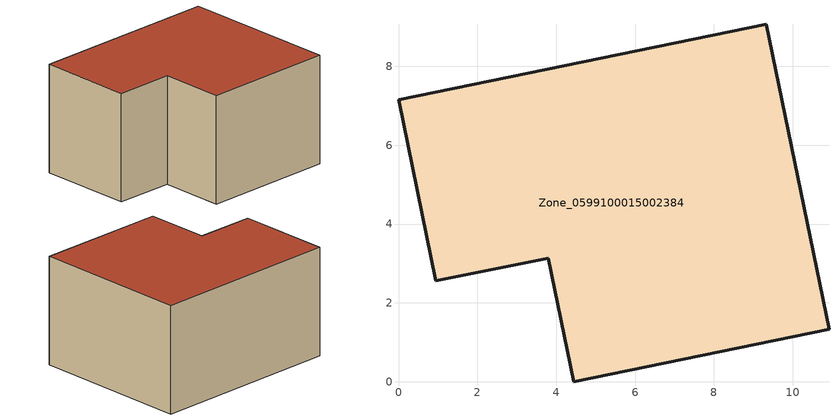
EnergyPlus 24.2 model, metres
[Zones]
Zone_0599100015002384
 floor ground (C_G): 0,7.16 9.33,9.07 10.92,1.33 4.45,0 3.8,3.14 0.94,2.56 z0.99
 wall outside (C_F): 9.33,9.07 0,7.16 0.94,2.56 3.8,3.14 4.45,0 10.92,1.33 9.33,9.07 z0.99:6.37
 roof outside (C_R): 10.92,1.33 9.33,9.07 0,7.16 0.94,2.56 3.8,3.14 4.45,0 z6.37
[BUILDING]
Pand.0599100015002384: North Axis=0; Terrain=City; Loads Convergence Tolerance Value=0.04; Temperature Convergence Tolerance Value=0.4; Solar Distribution=FullExterior; Maximum Number of Warmup Days=25; Minimum Number of Warmup Days=1
[Site:Location]
Rotterdam.The.Hague.AP_ZH_NLD Design_Conditions: Latitude=51.96; Longitude=4.45; Time Zone=1; Elevation=-4.5
[SITE:GROUNDTEMPERATURE:BUILDINGSURFACE]
18, 18, 18, 18, 18, 18, 18, 18, 18, 18, 18, 18
[MATERIAL] Thermal Absorptance=0.9; Solar Absorptance=0.7; Visible Absorptance=0.7
Name | Roughness | Thickness | Conductivity | Density | Specific Heat
G.D.1965 | MediumSmooth | 0.15 | 1 | 540 | 1210
F.D.1965 | Rough | 0.3 | 0.857143 | 1920 | 840
R.D.1965 | MediumRough | 0.2 | 0.08 | 1500 | 1000
[CONSTRUCTION]
C_G: G.D.1965
C_F: F.D.1965
C_R: R.D.1965
[ZONE]
Zone_0599100015002384: Type=1; Multiplier=1; Ceiling Height=Autocalculate; Volume=Autocalculate; Floor Area=autocalculate; Part of Total Floor Area=Yes
[ZONEINFILTRATION:DESIGNFLOWRATE]
Infil_Zone_0599100015002384: Zone or ZoneList or Space or SpaceList=Zone_0599100015002384; Schedule=AlwaysOn; Design Flow Rate Calculation Method=Flow/Area; Flow Rate per Floor Area=0.0042; Constant Term Coefficient=1; Temperature Term Coefficient=0; Velocity Term Coefficient=0; Velocity Squared Term Coefficient=0
[HVACTEMPLATE:ZONE:IDEALLOADSAIRSYSTEM]
Zone_0599100015002384: Maximum Heating Supply Air Temperature=50; Minimum Cooling Supply Air Temperature=13; Maximum Heating Supply Air Humidity Ratio=0.0156; Minimum Cooling Supply Air Humidity Ratio=0.0077; Heating Limit=NoLimit; Cooling Limit=NoLimit; Dehumidification Control Type=ConstantSensibleHeatRatio; Cooling Sensible Heat Ratio=0.7; Dehumidification Setpoint=60; Humidification Control Type=None; Humidification Setpoint=30; Outdoor Air Method=None; Outdoor Air Flow Rate per Person=0.00944; Outdoor Air Flow Rate per Zone Floor Area=0; Outdoor Air Flow Rate per Zone=0; Demand Controlled Ventilation Type=None; Outdoor Air Economizer Type=NoEconomizer; Heat Recovery Type=None; Sensible Heat Recovery Effectiveness=0.7; Latent Heat Recovery Effectiveness=0.65
[ZONECONTROL:THERMOSTAT]
ThermostatControl_Zone_0599100015002384: Zone or ZoneList=Zone_0599100015002384; Control Type Schedule=DualSetpointControlType; Control 1=Thermostat_Zone_0599100015002384; Temperature Difference Between Cutout And Setpoint=0
[THERMOSTATSETPOINT:DUALSETPOINT]
Thermostat_Zone_0599100015002384: Heating Setpoint Temperature Schedule=HeatingSetpoint_Zone_0599100015002384; Cooling Setpoint Temperature Schedule=CoolingSetpoint_Zone_0599100015002384
[SCHEDULE:COMPACT]
HeatingSetpoint_Zone_0599100015002384: Through: 12/31, For: AllDays, Until: 24:00, 21
CoolingSetpoint_Zone_0599100015002384: Through: 12/31, For: AllDays, Until: 24:00, 24
DualSetpointControlType: Through: 12/31, For: AllDays, Until: 24:00, 4
AlwaysOn: Through: 12/31, For: AllDays, Until: 24:00, 1
